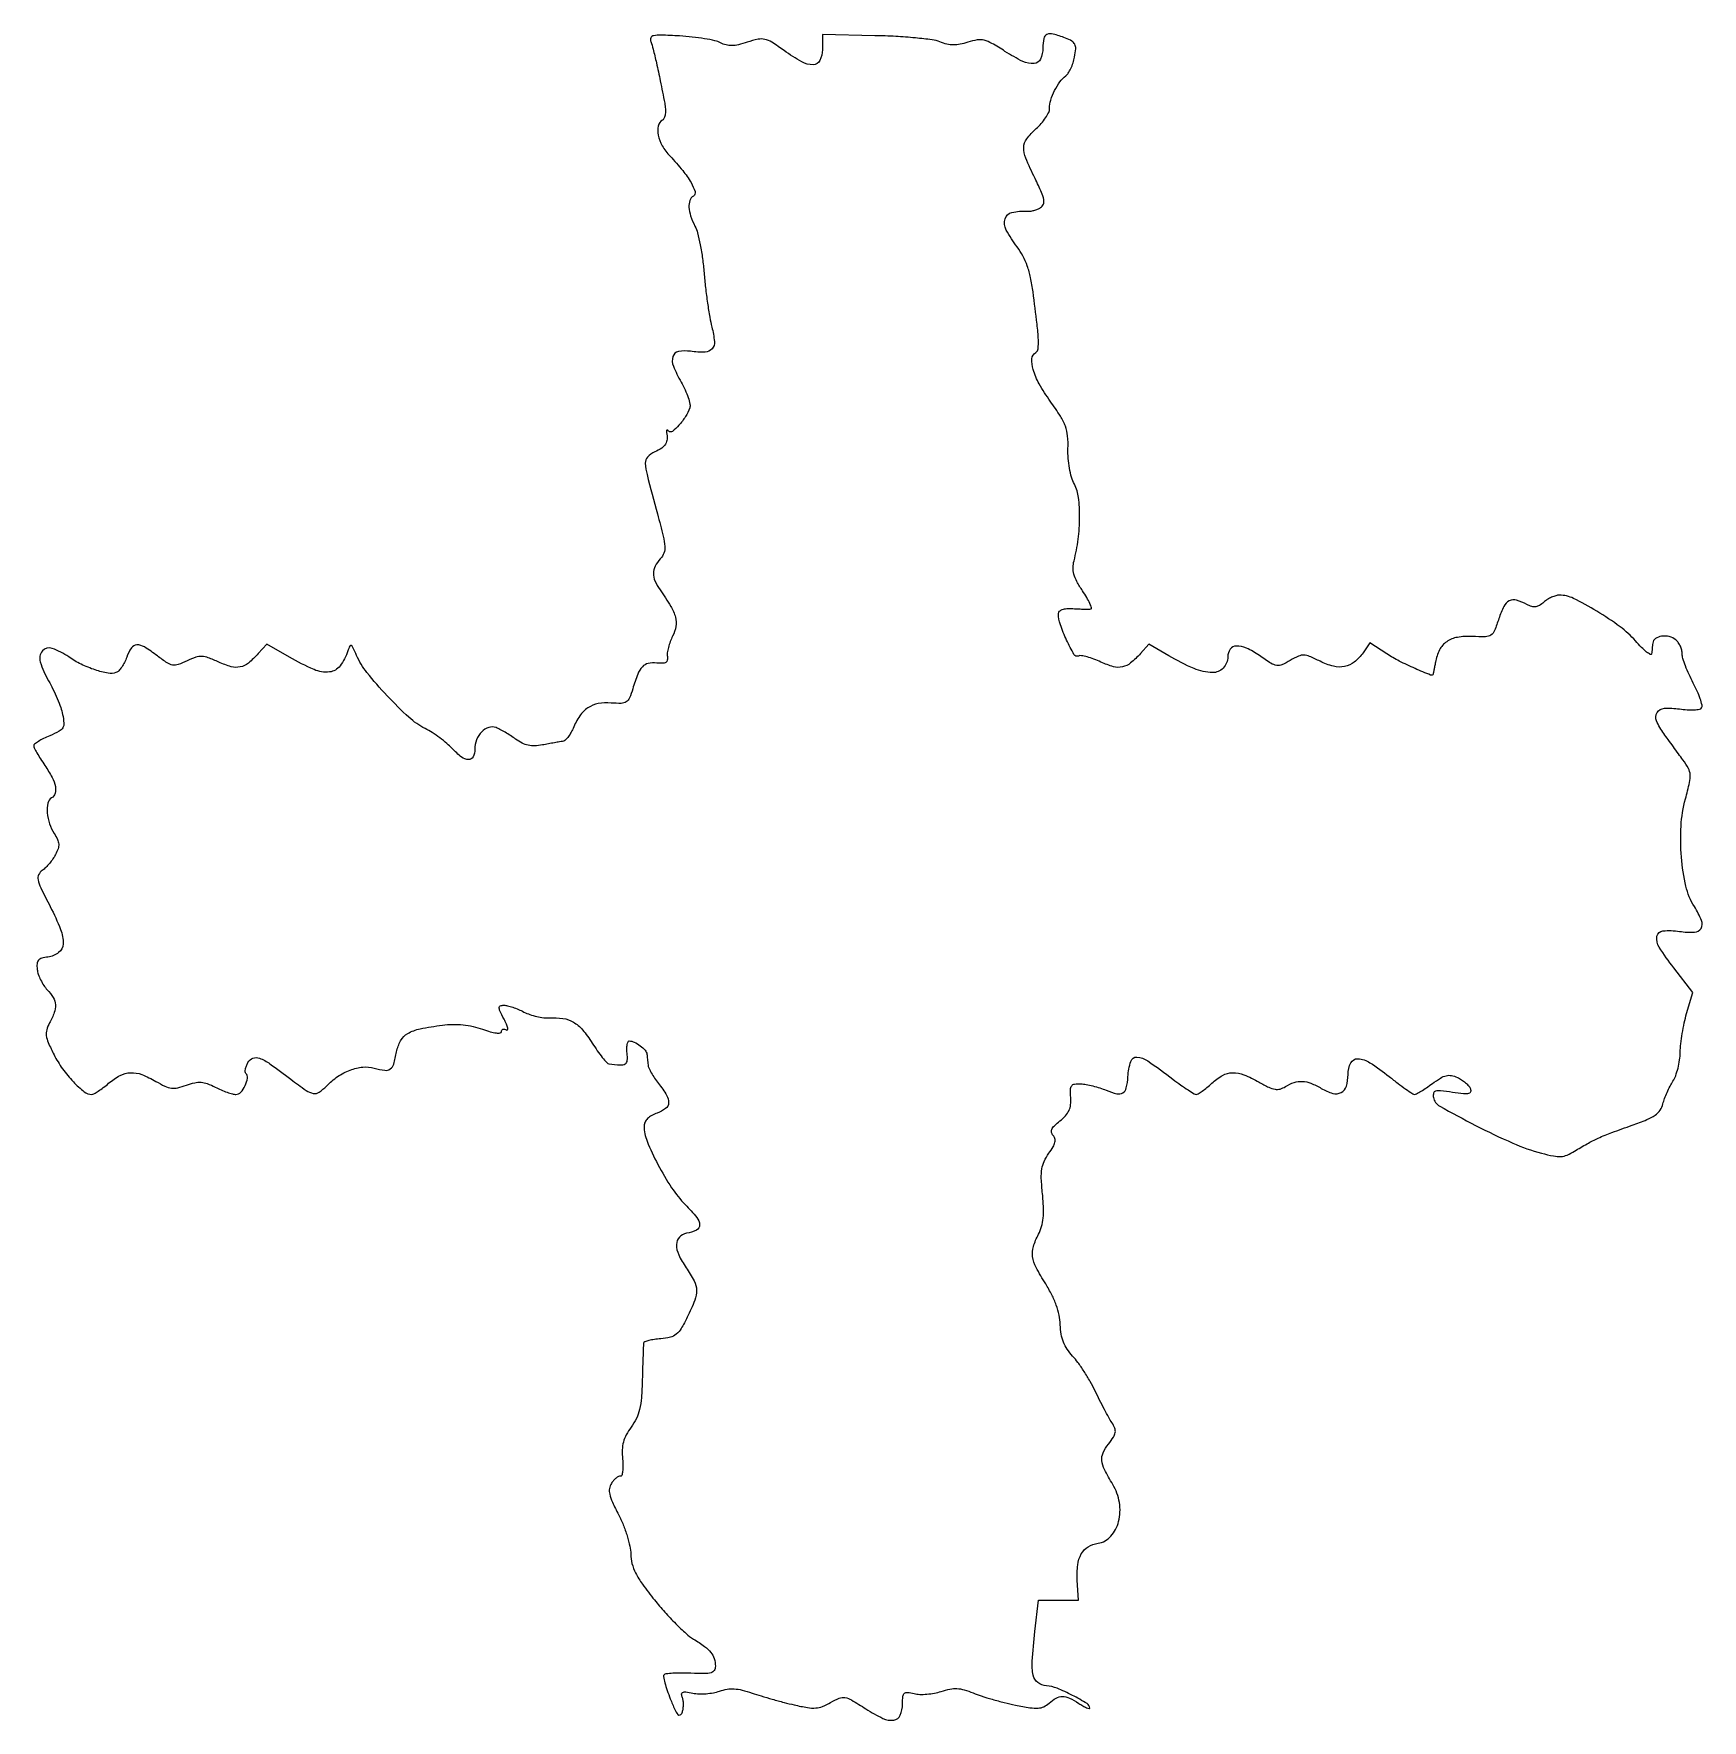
# Model space of a CAD drawing. Extents: x 0 to 374, y 1 to 379.
import ezdxf

# ---------------------------------------------------------------- set-up
doc = ezdxf.new("R2010")
doc.units = 0

msp = doc.modelspace()

# ---------------------------------------------------------------- linework, layer by layer
msp.add_lwpolyline([(138.490766, 377.1804, -0.030903), (139.019645, 375.517834, -0.005797), (139.762413, 372.410109, -0.005427), (140.632367, 368.371305, -0.002925), (141.621118, 363.377132, -0.032093), (141.785494, 362.073614, -0.048691), (141.744373, 360.932818, -0.060136), (141.517211, 360.055852, -0.162312), (141.110212, 359.568115, 0.199838), (140.163942, 358.250296, 0.109694), (140.144255, 356.230887, 0.080754), (141.072594, 353.836873, 0.055472), (142.819456, 351.5, -0.017403), (145.659816, 348.248041, -0.038692), (147.531099, 345.546503, -0.055795), (148.424513, 343.529522, -0.343285), (148.054337, 342.533582, 0.173288), (147.276416, 341.55981, 0.096423), (147.063966, 340.037205, 0.069129), (147.445389, 338.071456, 0.037812), (148.415106, 335.811202, -0.058452), (148.997993, 334.281664, -0.013912), (149.592318, 331.617697, -0.014119), (150.106661, 328.498865, -0.013528), (150.45277, 325.311202, 0.008343), (150.777385, 322.002114, 0.007077), (151.227964, 318.518391, 0.007148), (151.728782, 315.356221, 0.019836), (152.200199, 313.155662, -0.037506), (152.779181, 309.89486, -0.208879), (152.247703, 308.241871, -0.210423), (150.677336, 307.515808, -0.038078), (147.392233, 307.706017, 0.078964), (144.695289, 307.642232, 0.280867), (143.459886, 306.539152, 0.17232), (143.560873, 304.391706, 0.032729), (145.304138, 300.816856, -0.02239), (146.20927, 299.05414, -0.02724), (146.889222, 297.327451, -0.027547), (147.292078, 295.846481, -0.139137), (147.236143, 295, -0.056477), (146.283757, 293.054893, -0.040983), (144.823244, 291.133974, -0.040663), (143.349515, 289.7402, -0.382592), (142.549422, 289.783912, 0.057854), (142.28756, 289.991295, 0.271011), (142.10295, 289.995899, 0.265993), (142.005984, 289.836485, 0.056462), (142.035088, 289.5, -0.060987), (142.150189, 288.013142, -0.125665), (141.813733, 286.904235, -0.109895), (140.946903, 285.998613, -0.040232), (139.388993, 285.131376, 0.096048), (137.788113, 283.990824, 0.203768), (137.264426, 282.591986, 0.053024), (137.65007, 280.036187, 0.002265), (139.999103, 271.214436, -0.005243), (141.302596, 266.199259, -0.04553), (141.653147, 263.922972, -0.10643), (141.431274, 262.457485, -0.093583), (140.622803, 261.135696, 0.064613), (139.475642, 259.482124, 0.117886), (139.082883, 257.896297, 0.107427), (139.436689, 256.202644, 0.047796), (140.566728, 254.208195, -0.016446), (142.996279, 250.484686, -0.069839), (144.04358, 248.046984, -0.109892), (144.140458, 246.005788, -0.076592), (143.402884, 243.812198, 0.028882), (142.8579, 242.590195, 0.026923), (142.442739, 241.28482, 0.027944), (142.201791, 240.085207, 0.077115), (142.211747, 239.225686, -0.086515), (142.205938, 238.406625, -0.214519), (141.873556, 237.923199, -0.134363), (141.148278, 237.715654, -0.028615), (139.82513, 237.776072, 0.077944), (137.914439, 237.675229, 0.154368), (136.606517, 236.935674, 0.095472), (135.575539, 235.289369, 0.019139), (134.445725, 232, -0.025258), (133.707884, 229.934421, -0.150052), (132.985576, 229.061864, -0.14387), (131.882213, 228.725783, -0.022596), (129.587246, 228.806816, 0.065309), (126.697958, 228.662359, 0.102537), (124.401563, 227.73248, 0.095987), (122.562954, 225.911807, 0.051599), (121.03909, 223.094372, -0.032481), (120.51319, 222.026577, -0.038717), (119.879552, 221.100335, -0.042498), (119.236011, 220.426374, -0.150873), (118.697715, 220.183365, 0.010025), (118.031376, 220.086325, 0.002115), (116.872424, 219.888701, 0.002215), (115.530168, 219.64784, 0.002099), (114.165857, 219.390849, -0.038471), (112.444101, 219.194622, -0.062601), (110.980603, 219.324425, -0.063461), (109.608729, 219.810099, -0.04075), (108.165857, 220.691682, 0.013079), (107.018994, 221.482642, 0.011351), (105.777534, 222.252188, 0.011491), (104.621501, 222.897641, 0.032569), (103.778939, 223.275041, 0.169273), (102.13315, 223.309017, 0.119993), (100.548682, 222.329772, 0.101827), (99.401966, 220.561927, 0.093388), (99, 218.428571, -0.111086), (98.616278, 216.72275, -0.298821), (97.603515, 216.105275, -0.159104), (96.010135, 216.684734, -0.038888), (93.924314, 218.597318, 0.030135), (92.734951, 219.726808, 0.01617), (91.14391, 220.979553, 0.016047), (89.432758, 222.156673, 0.024148), (87.863464, 223.059757, -0.066839), (84.208366, 225.60015, -0.019309), (79.306793, 230.443975, -0.019364), (74.789607, 235.657204, -0.065644), (72.464322, 239.5, 0.00743), (71.649233, 241.287052, 0.165639), (71.257701, 241.689962, 0.427383), (70.91772, 241.571091, 0.028468), (70.502594, 240.5, -0.083185), (68.74691, 237.11787, -0.207099), (66.374708, 235.767281, -0.130662), (62.924949, 236.291153, -0.027134), (57.395874, 239.063749), (52.291748, 241.97986), (50.407063, 239.897306, -0.03741), (48.181857, 237.78046, -0.118761), (46.34433, 236.894538, -0.121788), (44.332645, 236.953999, -0.040327), (41.540622, 237.981215, 0.017584), (39.184767, 238.971666, 0.081037), (37.73926, 239.266341, 0.093617), (36.378208, 239.064381, 0.02775), (34.422529, 238.261666, -0.026441), (32.409509, 237.429257, -0.126583), (31.181787, 237.321676, -0.10623), (29.946236, 237.809576, -0.015963), (27.763967, 239.36646, 0.023352), (24.846475, 241.383518, 0.151075), (23.137471, 241.835097, 0.239097), (21.909617, 241.14678, 0.063849), (20.878104, 239.080175, -0.033672), (20.385167, 237.923138, -0.035148), (19.747421, 236.860017, -0.037528), (19.067384, 236.028673, -0.111395), (18.4583, 235.622372, -0.140151), (16.696504, 235.467076, -0.032659), (13.795232, 236.226041, -0.033106), (10.638244, 237.513953, -0.03862), (7.84563, 239.152952, 0.065798), (4.142567, 241.0645, 0.312788), (1.961955, 240.481674, 0.25851), (1.468912, 238.01636, 0.053418), (3.320625, 233.816856, -0.01775), (4.32137, 231.924871, -0.013929), (5.274519, 229.808592, -0.014152), (6.051051, 227.788672, -0.033299), (6.485001, 226.23367, -0.030398), (6.770119, 224.278317, -0.15912), (6.523821, 223.233824, -0.137244), (5.686824, 222.452762, -0.020573), (3.583042, 221.47025, 0.01676), (2.210306, 220.841855, 0.02456), (1.052519, 220.191312, 0.021986), (0.185131, 219.591518, 0.234628), (0, 219.218714, 0.11995), (0.112806, 218.755259, 0.008981), (0.734375, 217.605157, 0.012018), (1.542418, 216.24939, 0.008834), (2.5, 214.785188, -0.0263), (4.112673, 212.120636, -0.072278), (4.858925, 210.059421, -0.123074), (4.795369, 208.541929, -0.184669), (4, 207.5, 0.208234), (3.189327, 206.331717, 0.066992), (3.055199, 204.179371, 0.059716), (3.532369, 201.709416, 0.06758), (4.571072, 199.531874, -0.033295), (5.329169, 198.187559, -0.093936), (5.604829, 197.149597, -0.099795), (5.473724, 196.120111, -0.040608), (4.912373, 194.817058, -0.030678), (4.313594, 193.83884, -0.021623), (3.529093, 192.815092, -0.021909), (2.690201, 191.898021, -0.042171), (1.930248, 191.255597, 0.124624), (1.108818, 190.290852, 0.16967), (0.971693, 189.165246, 0.059303), (1.596796, 187.360192, 0.005549), (3.700629, 183.145155, -0.023843), (6.038279, 177.998803, -0.106055), (6.588214, 174.743847, -0.218043), (5.591794, 172.798249, -0.139198), (3.202231, 171.811813, 0.037569), (1.807959, 171.543687, 0.14788), (1.074384, 171.085077, 0.161599), (0.754118, 170.32336, 0.047326), (0.775988, 169.036788, 0.055524), (1.023887, 167.941144, 0.031145), (1.550771, 166.679906, 0.030698), (2.249874, 165.457085, 0.04339), (3.025988, 164.472337, -0.053748), (4.35681, 162.710031, -0.117471), (4.862713, 161.106062, -0.105953), (4.614477, 159.337626, -0.03878), (3.560387, 157.027659, 0.053448), (2.912796, 155.490928, 0.108239), (2.813118, 154.188616, 0.069689), (3.263731, 152.612067, 0.012869), (4.562678, 149.876311, 0.039181), (6.462224, 146.759532, 0.034467), (8.900964, 143.832054, 0.033499), (11.343698, 141.600073, 0.169951), (13.058133, 141, 0.134129), (13.516076, 141.125097, 0.013377), (14.487707, 141.734375, 0.01607), (15.622186, 142.542532, 0.0121), (16.817631, 143.5, -0.053594), (19.407294, 145.24302, -0.111832), (21.742707, 145.870794, -0.102817), (24.250227, 145.453123, -0.040792), (27.407061, 143.922334, 0.022593), (29.46244, 142.831647, 0.079246), (30.896471, 142.41225, 0.087385), (32.313746, 142.48028, 0.031181), (34.264832, 143.051123, -0.029217), (36.147089, 143.609857, -0.073925), (37.56631, 143.727293, -0.073949), (38.958042, 143.426797, -0.029251), (40.750951, 142.628788, 0.017208), (42.065579, 142.005325, 0.017575), (43.410865, 141.478457, 0.017628), (44.608199, 141.104296, 0.067007), (45.382952, 141, 0.214111), (46.46483, 141.485543, 0.070691), (47.450962, 142.971358, 0.071914), (47.971041, 144.645421, 0.240226), (47.62649, 145.706843, -0.193368), (47.480634, 146.048603, -0.051094), (47.529477, 146.652216, -0.044087), (47.732533, 147.383184, -0.033092), (48.077171, 148.144196, -0.179298), (49.195271, 149.133928, -0.187386), (50.664024, 149.132856, -0.062485), (53.017586, 147.859254, -0.007787), (57.701868, 144.397773, 0.010688), (61.117286, 141.904434, 0.10566), (62.746372, 141.218205, 0.197132), (64.063133, 141.486681, 0.054532), (65.711045, 142.872904, -0.053467), (68.214937, 144.988272, -0.058793), (71.0349, 146.44636, -0.064231), (73.868732, 147.114259, -0.094125), (76.414319, 146.898593, 0.033506), (78.796041, 146.402815, 0.193476), (80.019655, 146.70743, 0.167493), (80.793137, 147.807834, 0.023835), (81.44043, 150.534158, -0.082167), (82.355504, 153.045599, -0.133), (83.940937, 154.655228, -0.082423), (86.698942, 155.706118, -0.018188), (91.710848, 156.531413, -0.027389), (94.065662, 156.70141, -0.029582), (96.364556, 156.605156, -0.030134), (98.596163, 156.242174, -0.030853), (100.75, 155.615408, 0.017222), (102.480113, 155.060396, 0.03904), (103.82669, 154.790315, 0.059897), (104.722054, 154.790091, 0.379659), (105, 155.103376, -0.128859), (105.086967, 155.435223, -0.189521), (105.318013, 155.623435, -0.145993), (105.668323, 155.630109, -0.070789), (106.082597, 155.448952, 0.433764), (106.322703, 155.514105, 0.176655), (106.374749, 155.889995, 0.049008), (106.103354, 156.737079, 0.017316), (105.556917, 157.889935, -0.008317), (104.632125, 159.753617, -0.108775), (104.459217, 160.501219, -0.327729), (104.726594, 160.873529, -0.078811), (105.52398, 161, -0.062193), (106.325301, 160.89994, -0.019029), (107.498376, 160.554339, -0.018724), (108.794316, 160.063578, -0.019453), (110.03315, 159.482858, 0.036439), (111.358683, 158.915537, 0.025643), (112.91783, 158.466717, 0.025996), (114.462427, 158.190383, 0.048299), (115.73349, 158.154111, -0.052497), (118.790951, 158.041225, -0.097692), (121.123221, 157.225207, -0.085868), (123.162184, 155.498549, -0.033582), (125.341824, 152.507172, 0.012249), (126.49656, 150.771489, 0.01725), (127.615639, 149.287263, 0.013515), (128.601974, 148.134075, 0.176659), (129.091824, 147.875, 0.015824), (131.682179, 147.601657, 0.151351), (132.751948, 147.848678, 0.248153), (133.216724, 148.595035, 0.046808), (133.178434, 150.254916, -0.027968), (133.114569, 151.305944, -0.046515), (133.192664, 152.189134, -0.06197), (133.384928, 152.799969, -0.298607), (133.678434, 152.984687, -0.108835), (134.800826, 152.715422, -0.047368), (136.117517, 151.913696, -0.047017), (137.221644, 150.914476, -0.156573), (137.625, 150.036475, -0.002773), (137.681779, 149.542653, -0.001302), (137.75, 148.903454, -0.00129), (137.818021, 148.233226, -0.001813), (137.875, 147.634859, 0.084736), (138.063094, 146.928873, 0.020247), (138.614998, 145.842204, 0.020236), (139.360179, 144.629207, 0.018792), (140.21861, 143.449212, -0.029427), (142.058845, 140.80318, -0.149451), (142.501593, 139.084551, -0.226934), (141.829235, 137.826677, -0.074683), (139.923086, 136.823343, 0.043725), (138.700272, 136.273122, 0.06759), (137.775986, 135.577463, 0.082402), (137.19988, 134.780974, 0.115957), (137, 133.930688, 0.096952), (137.669386, 130.510969, 0.023912), (140.088526, 125.297005, 0.025403), (143.173923, 120.067381, 0.047745), (146.252717, 116.254142, -0.02204), (148.815951, 113.39326, -0.162973), (149.457863, 111.705296, -0.299464), (148.773017, 110.567028, -0.067311), (146.511484, 109.835581, 0.161645), (144.905997, 108.960769, 0.186778), (144.259835, 107.352646, 0.111996), (144.758203, 105.017832, 0.043191), (146.413046, 102.125475, -0.029461), (148.23262, 99.138324, -0.116489), (148.774225, 97.071392, -0.100837), (148.372833, 94.8229, -0.019183), (146.683893, 91, -0.019562), (145.317623, 88.459898, -0.08963), (144.2289, 87.196807, -0.111478), (142.888555, 86.535098, -0.038472), (140.742918, 86.189635, 0.016922), (139.300423, 86.020714, 0.025834), (138.066169, 85.767859, 0.023497), (137.124194, 85.475739, 0.271414), (136.886595, 85.189635, 0.030819), (136.835647, 84.688743, 0.000843), (136.752083, 82.494118, 0.001741), (136.667146, 79.912563, 0.001193), (136.587932, 76.981831, -0.012166), (136.390893, 72.96109, -0.03936), (135.986458, 70.320437, -0.054829), (135.265346, 68.283206, -0.046755), (134.086817, 66.331296, 0.035388), (132.993414, 64.60991, 0.057908), (132.354063, 63.006655, 0.056901), (132.092858, 61.27942, 0.032884), (132.154564, 59.176436, -0.019687), (132.239905, 57.646089, -0.035018), (132.172232, 56.386378, -0.043205), (131.98581, 55.511895, -0.385699), (131.676028, 55.326972, 0.166653), (131.264711, 55.272273, 0.050989), (130.727287, 54.932057, 0.044714), (130.163227, 54.400621, 0.03611), (129.656942, 53.739605, 0.109278), (129.219677, 52.590931, 0.092593), (129.269926, 51.290453, 0.052438), (129.870457, 49.52604, 0.012313), (131.25, 46.723755, -0.024352), (132.305267, 44.443246, -0.02091), (133.194222, 41.953069, -0.021469), (133.81099, 39.617065, -0.053853), (134, 37.867289, 0.06434), (134.274631, 35.741922, 0.055318), (135.084947, 33.637345, 0.037269), (136.634899, 31.123771, 0.01145), (139.333715, 27.57337, 0.014317), (141.626468, 24.859543, 0.013691), (144.104184, 22.239595, 0.013765), (146.416551, 20.048908, 0.046767), (148.083715, 18.814388, -0.020096), (150.577919, 17.165584, -0.067836), (151.99143, 15.822761, -0.096357), (152.723374, 14.428601, -0.070826), (152.984687, 12.698612, -0.145539), (152.72084, 11.782949, -0.182143), (152.017209, 11.25812, -0.070701), (150.568033, 11.054845, -0.009657), (147.504286, 11.119565, 0.009494), (145.359528, 11.165572, 0.013734), (143.46452, 11.118175, 0.009333), (141.906472, 11.007153, 0.175673), (141.469277, 10.80261, 0.25076), (141.340642, 10.37777, 0.014047), (141.659472, 8.987745, 0.018892), (142.168154, 7.291419, 0.012468), (142.874058, 5.381657, 0.009657), (143.890756, 2.965513, 0.070913), (144.553974, 1.905789, 0.329842), (145.062682, 1.785178, 0.199303), (145.516057, 2.25, 0.052991), (145.737561, 3.039292, 0.036547), (145.825384, 3.964336, 0.036882), (145.777735, 4.877461, 0.060208), (145.589028, 5.628592, -0.072436), (145.406288, 6.43898, -0.318171), (145.644087, 6.836664, -0.139092), (146.333503, 6.933383, -0.015093), (147.932788, 6.663442, 0.04312), (149.289236, 6.511968, 0.025483), (150.919077, 6.554242, 0.025367), (152.554159, 6.764035, 0.039294), (153.930054, 7.125461, -0.043532), (155.617426, 7.553478, -0.054885), (157.225425, 7.636767, -0.046872), (159.001369, 7.365483, -0.022032), (161.229306, 6.702301, 0.009669), (163.237494, 6.050083, 0.004976), (165.775229, 5.307297, 0.004943), (168.40264, 4.59453, 0.007444), (170.707644, 4.030134, 0.014355), (173.688104, 3.436702, 0.058867), (175.525572, 3.344328, 0.078278), (177.0623, 3.693795, 0.038449), (178.867283, 4.580674, -0.034668), (180.799223, 5.548112, -0.144686), (182.079186, 5.686332, -0.089207), (183.545516, 5.138164, -0.008706), (186.777373, 3.142859, 0.031002), (190.593487, 1.015622, 0.145069), (193.050179, 0.623137, 0.264088), (194.479373, 1.700827, 0.102436), (195, 4.215397, -0.021546), (195.075184, 5.959322, -0.189754), (195.412253, 6.637571, -0.219131), (196.091223, 6.849898, -0.029395), (197.600686, 6.564085, 0.055535), (198.846129, 6.394986, 0.026489), (200.463925, 6.441871, 0.025872), (202.167296, 6.670929, 0.033355), (203.695853, 7.064637, -0.030788), (205.6395, 7.575902, -0.061538), (207.222018, 7.691217, -0.059144), (208.825196, 7.418774, -0.026471), (210.845167, 6.705574, 0.020298), (212.652812, 6.042144, 0.008483), (215.137126, 5.289433, 0.008377), (217.826417, 4.572657, 0.010753), (220.323771, 4.008388, 0.010135), (223.605187, 3.409777, 0.053388), (225.430837, 3.312015, 0.09458), (226.714958, 3.628677, 0.076446), (227.902512, 4.411774, -0.056569), (229.481166, 5.544868, -0.129102), (230.89019, 5.908773, -0.109826), (232.444679, 5.556565, -0.034627), (234.535183, 4.38499, 0.014271), (235.481147, 3.80306, 0.027372), (236.27596, 3.40109, 0.033409), (236.852885, 3.192647, 0.498788), (237, 3.303431, 0.263552), (236.409146, 4.346514, 0.015728), (233.129995, 6.174599, 0.022786), (229.68449, 7.761272, 0.077928), (227.29, 8.323063, -0.144248), (225.343638, 9.058855, -0.1807), (224.3171, 10.677069, -0.070482), (224.103778, 13.854712, -0.00961), (224.723041, 20.5), (225.511332, 27.5), (230.005666, 27.5), (234.5, 27.5), (234.223779, 32.023011, -0.044877), (234.321621, 35.431207, -0.098538), (235.125872, 37.900751, -0.126313), (236.650168, 39.49627, -0.103094), (238.874065, 40.311752, 0.176413), (241.746969, 41.863506, 0.120712), (243.49608, 45.174059, 0.101869), (243.67792, 49.423409, 0.095932), (242.18269, 53.5, -0.017783), (240.322437, 56.847147, -0.09176), (239.72158, 58.87029, -0.13596), (240.004149, 60.571719, -0.057984), (241.222087, 62.555208, 0.022084), (242.347055, 64.12317, 0.106051), (242.739185, 65.143594, 0.135841), (242.628876, 66.103129, 0.045531), (241.977077, 67.369032, -0.015812), (241.29816, 68.514936, -0.00446), (240.313034, 70.342778, -0.004491), (239.236165, 72.429446, -0.004727), (238.215499, 74.5, 0.017769), (237.101158, 76.619356, 0.013644), (235.740922, 78.853525, 0.013851), (234.352111, 80.875397, 0.031597), (233.170373, 82.299234, -0.040446), (231.93595, 83.841211, -0.054317), (231.101061, 85.422818, -0.052204), (230.604779, 87.196293, -0.033737), (230.389396, 89.31952, 0.042408), (230.132353, 91.480095, 0.034954), (229.506277, 93.715654, 0.031841), (228.505564, 96.039684, 0.023733), (227.123656, 98.466067, -0.020537), (224.981028, 102.172862, -0.085387), (224.189536, 104.621153, -0.110967), (224.365588, 106.853174, -0.047287), (225.523195, 109.635693, 0.052815), (226.208359, 111.335222, 0.044964), (226.569538, 113.235568, 0.034816), (226.636058, 115.581359, 0.015175), (226.413026, 118.690911, -0.013157), (226.150727, 122.152135, -0.051462), (226.265256, 124.29043, -0.071803), (226.787732, 125.98123, -0.043956), (227.846422, 127.78432, 0.022648), (228.78524, 129.23782, 0.074975), (229.205088, 130.293483, 0.124114), (229.190195, 131.116021, 0.130821), (228.785272, 131.814728, -0.14008), (228.423228, 132.466482, -0.170036), (228.498246, 133.15743, -0.091612), (229.088568, 133.970973, -0.023467), (230.323225, 135.039609, 0.03981), (231.60243, 136.222015, 0.078928), (232.366226, 137.368726, 0.081672), (232.721954, 138.668816, 0.045233), (232.744545, 140.318289, -0.022021), (232.685437, 142.126678, -0.15733), (232.960054, 142.945849, -0.207186), (233.61824, 143.328526, -0.041946), (235, 143.375811, -0.03432), (236.185251, 143.235001, -0.015636), (237.709101, 142.897227, -0.015399), (239.299186, 142.43965, -0.020446), (240.711835, 141.92098, 0.038547), (243.100363, 141.140796, 0.20139), (244.437743, 141.354985, 0.200727), (245.224149, 142.460413, 0.038276), (245.589891, 144.953986, -0.05654), (246.224003, 148.397996, -0.345518), (247.608631, 149.36657, -0.139433), (250.04611, 148.526142, -0.010716), (255.701868, 144.397773, 0.00783), (257.463709, 143.096083, 0.011099), (259.073972, 141.998096, 0.007385), (260.443691, 141.136511, 0.137537), (260.930574, 141, 0.141777), (261.373402, 141.128142, 0.015076), (262.272003, 141.734375, 0.01764), (263.315626, 142.542549, 0.013302), (264.405499, 143.5, -0.06002), (266.822537, 145.253105, -0.121614), (269.075742, 145.865977, -0.102015), (271.619784, 145.40359, -0.034448), (275.025691, 143.75, 0.016337), (277.212667, 142.588588, 0.07227), (278.596636, 142.143394, 0.111737), (279.733667, 142.206696, 0.069514), (280.96024, 142.75, -0.058169), (282.912802, 143.668198, -0.093557), (284.729337, 143.918243, -0.083202), (286.660348, 143.494938, -0.037954), (288.984241, 142.350237, 0.063505), (291.577335, 141.23328, 0.191832), (293.456511, 141.420259, 0.204021), (294.617582, 142.826917, 0.072006), (295, 145.468615, -0.114796), (295.604217, 148.065646, -0.299584), (297.180969, 148.992596, -0.131712), (299.914005, 148.109281, -0.024482), (304.237468, 145, 0.006103), (306.211438, 143.467291, 0.009006), (307.983827, 142.175, 0.004932), (309.499608, 141.133251, 0.149158), (309.936349, 141, 0.128866), (310.349409, 141.108256, 0.009207), (311.381456, 141.714407, 0.012468), (312.595992, 142.500444, 0.009075), (313.907862, 143.432022, -0.021338), (315.737629, 144.665018, -0.07838), (317.023126, 145.199224, -0.106765), (318.189852, 145.22803, -0.059943), (319.54713, 144.796573, -0.0383), (320.485585, 144.278898, -0.034586), (321.368598, 143.60791, -0.036318), (322.075241, 142.892527, -0.085266), (322.457918, 142.249067, -0.16909), (322.479647, 141.557214, -0.275062), (322.054772, 141.176732, -0.076623), (320.922753, 141.13082, -0.00911), (318.425274, 141.458935, 0.008825), (315.73775, 141.813576, 0.093687), (314.641247, 141.733083, 0.275557), (314.186934, 141.26729, 0.104922), (314.162344, 140.324418, 0.222934), (315.561311, 138.371853, 0.008571), (323.610127, 134.044928, 0.01599), (331.946386, 130.078112, 0.037724), (338.439625, 127.804905, 0.015722), (341.115055, 127.178752, 0.064667), (342.771987, 127.063735, 0.085285), (344.165008, 127.389913, 0.040253), (345.80766, 128.246409, -0.013515), (348.629312, 129.915102, -0.020888), (351.160351, 131.185741, -0.016492), (354.185305, 132.430976, -0.005253), (358.766046, 134.087654, 0.013474), (362.049883, 135.336716, 0.054315), (363.930624, 136.361575, 0.089963), (365.035015, 137.469295, 0.091057), (365.674234, 138.889841, -0.027877), (366.034443, 140.066944, -0.015607), (366.595341, 141.455444, -0.015534), (367.251663, 142.827444, -0.02434), (367.908188, 143.95848, 0.055448), (368.523123, 145.187826, 0.026297), (369.048029, 146.881978, 0.025681), (369.416136, 148.7309, 0.033015), (369.553188, 150.45848, -0.024829), (369.671557, 152.3406, -0.012722), (369.996753, 154.683859, -0.012611), (370.455086, 157.08566, -0.018531), (370.988507, 159.167421), (372.370637, 163.834843), (368.073473, 169.404765, -0.022196), (364.839627, 174.00488, -0.184037), (364.330841, 176.459951, -0.345046), (365.663771, 177.693348, -0.057808), (369.388123, 177.569048, 0.044459), (372.73671, 177.367923, 0.255691), (374.216486, 178.234006, 0.239542), (374.341187, 180.00264, 0.039943), (372.719826, 183.119431, -0.08346), (370.826614, 187.686326, -0.036107), (369.812116, 194.210182, -0.035503), (369.734483, 201.19691, -0.05089), (370.729998, 207.305184, 0.009224), (371.647887, 210.9795, 0.073345), (371.787253, 212.71946, 0.109775), (371.374398, 214.127727, 0.031556), (370.147259, 216.055184, -0.000003), (369.170629, 217.394581, -0.000002), (368.003692, 218.995006, -0.000002), (366.83795, 220.593816, -0.000003), (365.865311, 221.927814, -0.05508), (364.225349, 224.792429, -0.248592), (364.369544, 226.651471, -0.240895), (366.002659, 227.61559, -0.052389), (369.374323, 227.466576, 0.02108), (371.102095, 227.281526, 0.029941), (372.646718, 227.274299, 0.030216), (373.860375, 227.415225, 0.213459), (374.339853, 227.740877, 0.2014), (374.435598, 228.349276, 0.021379), (374.024816, 229.75585, 0.023708), (373.357665, 231.454221, 0.016871), (372.458086, 233.290885, -0.015607), (371.517143, 235.199772, -0.016823), (370.722063, 237.116984, -0.016565), (370.152291, 238.800456, -0.073437), (370, 239.831749, 0.064395), (369.893333, 240.656541, 0.044358), (369.573487, 241.544098, 0.044487), (369.103912, 242.357696, 0.066523), (368.548039, 242.960131, 0.112517), (367.091648, 243.697424, 0.096185), (365.370616, 243.78831, 0.115748), (363.975742, 243.248107, 0.221014), (363.375, 242.236305, -0.000689), (363.318067, 241.680862, -0.000432), (363.25, 241.031156, -0.000433), (363.181869, 240.391523, -0.000791), (363.125, 239.869757, -0.525696), (362.833395, 239.713219, -0.048265), (362.009544, 240.243348, -0.030824), (360.854872, 241.276396, -0.014899), (359.503234, 242.728708, 0.05384), (356.034816, 245.918059, 0.023531), (350.830656, 249.394071, 0.020884), (345.565986, 252.270588, 0.115078), (342.438763, 253, 0.069633), (341.630564, 252.886896, 0.035773), (340.667977, 252.535962, 0.034706), (339.711084, 252.024953, 0.043948), (338.911928, 251.420296, -0.045719), (337.953435, 250.700395, -0.105568), (337.109239, 250.399436, -0.107628), (336.226283, 250.472297, -0.048697), (335.148929, 250.920296, 0.055523), (332.802392, 251.858797, 0.185796), (331.181963, 251.699697, 0.161115), (329.940575, 250.4599, 0.039459), (328.834006, 247.75, -0.017616), (327.866897, 245.050676, -0.150605), (327.070526, 244.062285, -0.145692), (325.844291, 243.677231, -0.016148), (322.874949, 243.728838, 0.053193), (319.529927, 243.539261, 0.112169), (317.1347, 242.565026, 0.123407), (315.537176, 240.72703, 0.072198), (314.5982, 237.947658, -0.001397), (314.420539, 236.995396, -0.002063), (314.258856, 236.160843, -0.000933), (314.116694, 235.449891, -0.039983), (314.07431, 235.30202, -0.422053), (313.525404, 235.061499, -0.006537), (310.020234, 236.538649, -0.015302), (306.492171, 238.210422, -0.027009), (303.707109, 239.831469), (299.914217, 242.322541), (298.35011, 240.089465, -0.071062), (296.386732, 237.994134, -0.120135), (294.218079, 236.981407, -0.111438), (291.708364, 237.042145, -0.055675), (288.717106, 238.159163, 0.015073), (286.353329, 239.267603, 0.094933), (285.059581, 239.555606, 0.114823), (283.86377, 239.314567, 0.02651), (282.029119, 238.358129, -0.02998), (280.154359, 237.397257, -0.142985), (278.97346, 237.243308, -0.101765), (277.69187, 237.721668, -0.011486), (275.088957, 239.438353, 0.040265), (272.170207, 241.131006, 0.121887), (269.936301, 241.589572, 0.228313), (268.557198, 240.855665, 0.159538), (268, 239.15383, -0.194346), (266.983534, 236.637516, -0.208454), (264.542096, 235.628352, -0.097884), (260.430595, 236.522796, -0.030193), (254.749873, 239.406433), (250.314934, 242.00548), (248.418656, 239.910116, -0.037183), (246.18593, 237.784188, -0.118756), (244.346399, 236.89522, -0.122028), (242.333742, 236.953797, -0.040322), (239.53814, 237.982363, 0.018993), (237.954449, 238.642937, 0.023529), (236.433306, 239.130435, 0.022836), (235.145717, 239.414889, 0.13536), (234.465819, 239.34851, -0.370819), (233.481972, 239.700736, -0.019463), (231.820351, 242.908963, -0.026924), (230.41554, 246.374448, -0.083013), (230, 248.860051, -0.203302), (230.225942, 249.392764, -0.109929), (230.843895, 249.771244, -0.067804), (231.858324, 249.971775, -0.028622), (233.25, 249.975301, 0.00402), (234.550385, 249.914587, 0.004883), (235.769793, 249.879396, 0.004145), (236.795306, 249.868326, 0.033592), (237.264188, 249.898683, 0.472056), (237.421677, 250.151623, 0.026109), (237.030035, 251.139621, 0.025077), (236.350155, 252.446351, 0.013679), (235.393956, 253.980879, -0.021769), (234.138316, 256.070516, -0.05561), (233.473486, 257.704424, -0.071752), (233.277675, 259.1784, -0.06151), (233.487043, 260.730879, 0.032237), (234.424115, 265.539431, 0.030885), (234.753173, 270.498224, 0.032395), (234.487404, 274.903574, 0.088285), (233.564376, 277.875511, -0.04868), (232.937209, 279.445887, -0.026328), (232.462208, 281.474198, -0.025227), (232.179277, 283.690828, -0.02798), (232.134887, 285.84895, 0.031601), (232.055138, 288.71674, 0.066586), (231.561506, 290.883891, 0.0525), (230.433759, 293.149626, 0.013675), (228.153723, 296.524976, -0.026049), (225.686252, 300.380055, -0.056877), (224.310206, 303.601993, -0.089164), (224.039088, 306.009366, -0.242469), (224.897488, 307.436644, 0.232385), (225.426034, 308.278645, 0.037111), (225.485482, 310.279477, 0.01868), (225.198293, 313.780797, 0.002582), (224.29253, 321.026701, 0.019496), (223.745537, 324.241985, 0.03315), (223.008372, 326.866986, 0.038018), (222.021425, 329.100702, 0.03991), (220.72121, 331.121092, -0.040543), (218.281605, 334.922517, -0.194158), (218.014446, 337.434039, -0.275338), (219.536157, 338.868423, -0.07328), (223, 339.118964, 0.055835), (223.681733, 339.144514, 0.03118), (224.494636, 339.318929, 0.030717), (225.304635, 339.601003, 0.043239), (225.981741, 339.956051, 0.156437), (226.611559, 340.717497, 0.143517), (226.708879, 341.732155, 0.058172), (226.197827, 343.351607, 0.00852), (224.731741, 346.474395, -0.01497), (222.648452, 351.064815, -0.105409), (222.197171, 353.462242, -0.159049), (222.869196, 355.365428, -0.047055), (225, 357.657584, 0.032045), (226.148069, 358.820659, 0.033584), (227.11875, 360.103654, 0.035675), (227.796854, 361.318126, 0.109918), (228, 362.231039, -0.075428), (228.279243, 364.071568, -0.041073), (229.135885, 366.196307, -0.041033), (230.331421, 368.157879, -0.073694), (231.649872, 369.5, 0.091634), (232.202424, 370.104094, 0.03116), (232.770679, 371.15472, 0.029762), (233.26705, 372.41944, 0.030143), (233.607296, 373.728835, 0.02694), (233.866857, 375.569484, 0.134799), (233.680313, 376.584492, 0.152834), (233.015765, 377.29347, 0.037791), (231.555667, 377.978835, 0.023658), (228.794278, 378.881731, 0.171421), (227.422132, 378.784372, 0.245648), (226.695372, 377.883189, 0.050017), (226.490334, 375.77501, -0.105498), (225.966725, 373.284474, -0.272228), (224.528755, 372.25402, -0.138614), (222.015016, 372.725128, -0.027452), (217.990407, 375.006156, 0.012852), (215.039065, 376.794649, 0.069474), (213.30289, 377.488881, 0.099538), (211.741155, 377.556455, 0.040921), (209.671512, 377.056604, -0.029805), (207.902767, 376.587629, -0.052142), (206.395748, 376.443421, -0.055367), (204.954916, 376.616294, -0.038693), (203.394042, 377.111778, 0.063152), (201.616872, 377.581861, 0.009209), (197.898562, 378.007733, 0.010293), (193.460867, 378.341342, 0.008661), (188.75, 378.516326), (177, 378.749069), (177, 375.374534, -0.1142), (176.437707, 372.944762, -0.279806), (174.953592, 371.992842, -0.135126), (172.394779, 372.629811, -0.027558), (168.422503, 375.163038, 0.013445), (165.651196, 377.042407, 0.086364), (164.094867, 377.694408, 0.109047), (162.571598, 377.705355, 0.027188), (160.153355, 377.050612, -0.021468), (158.166598, 376.488238, -0.052614), (156.662118, 376.294936, -0.06749), (155.391652, 376.437985, -0.061201), (154.159186, 376.914806, 0.067754), (152.904624, 377.381443, 0.01377), (150.57105, 377.838121, 0.014283), (147.807069, 378.219605, 0.012958), (144.934576, 378.457633, 0.0053), (140.78505, 378.649315, 0.057873), (139.121823, 378.515877, 0.244074), (138.511005, 378.027503, 0.199413)], format="xyb", close=True)

doc.saveas('drawing.dxf')
